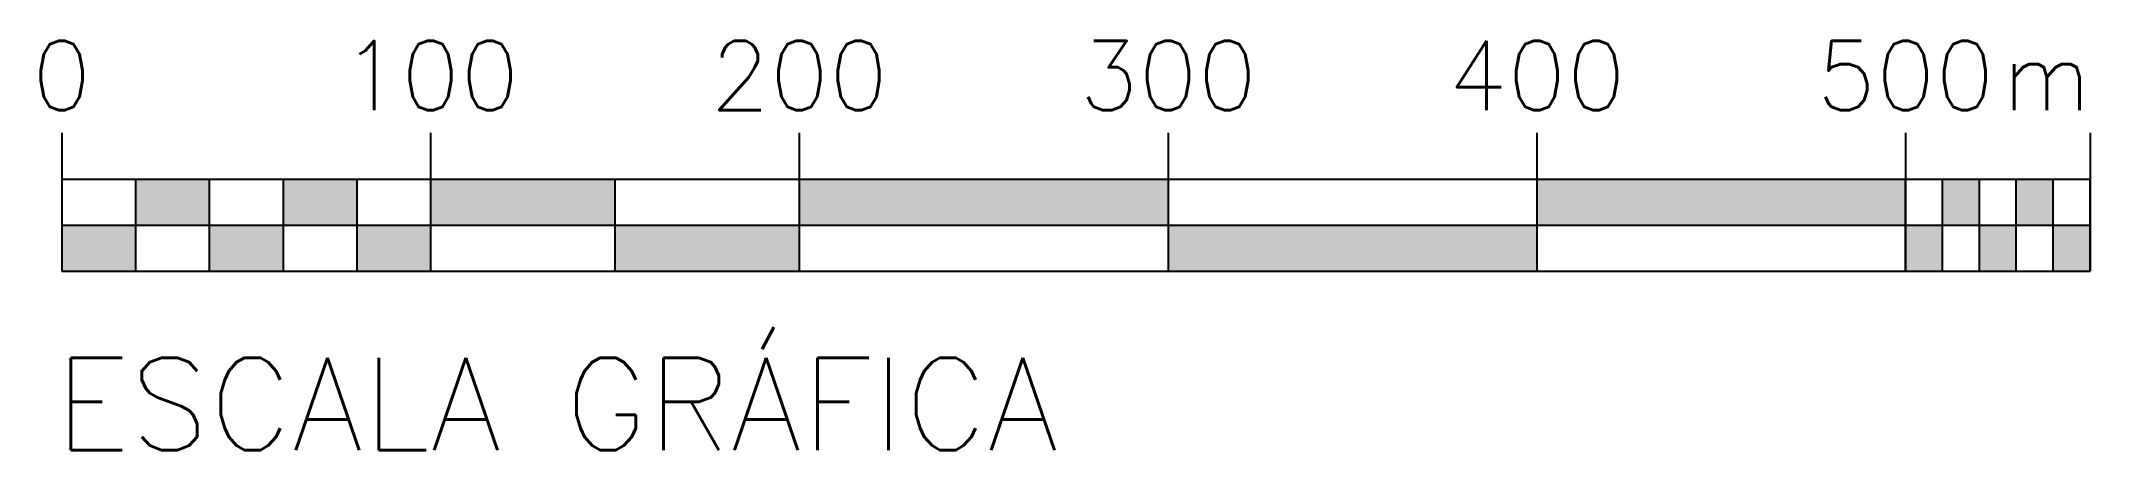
# Model space of a CAD drawing. Header units: millimetres. Extents: x 1189 to 1745, y 214 to 325.
import ezdxf
from ezdxf.enums import TextEntityAlignment as Align

# ---------------------------------------------------------------- set-up
doc = ezdxf.new("R2010")
doc.units = ezdxf.units.MM
doc.header["$LTSCALE"] = 0.02
doc.layers.add('escalas_gráficas', color=1, linetype='Continuous')
doc.styles.add('r60', font='romans.shx')
doc.styles.add('r80', font='romans.shx')

msp = doc.modelspace()

# ---------------------------------------------------------------- hatches: boundary and pattern name
at = {"layer": 'escalas_gráficas'}
h = msp.add_hatch(color=256, dxfattribs=at)
h.paths.add_polyline_path([(1214.57, 262.99), (1214.57, 275.49), (1194.57, 275.49), (1194.57, 262.99)])
h.paths.add_polyline_path([(1214.57, 287.99), (1214.57, 275.49), (1234.57, 275.49), (1234.57, 287.99)])
h.paths.add_polyline_path([(1234.57, 275.49), (1234.57, 262.99), (1254.57, 262.99), (1254.57, 275.49)])
h.paths.add_polyline_path([(1254.57, 287.99), (1254.57, 275.49), (1274.57, 275.49), (1274.57, 287.99)])
h.paths.add_polyline_path([(1274.57, 275.49), (1274.57, 262.99), (1294.57, 262.99), (1294.57, 275.49)])
h = msp.add_hatch(color=256, dxfattribs=at)
h.paths.add_polyline_path([(1344.57, 287.99), (1294.57, 287.99), (1294.57, 275.49), (1344.57, 275.49)])
h.paths.add_polyline_path([(1394.57, 275.49), (1344.57, 275.49), (1344.57, 262.99), (1394.57, 262.99)])
h.paths.add_polyline_path([(1494.57, 287.99), (1394.57, 287.99), (1394.57, 275.49), (1494.57, 275.49)])
h.paths.add_polyline_path([(1594.57, 275.49), (1494.57, 275.49), (1494.57, 262.99), (1594.57, 262.99)])
h.paths.add_polyline_path([(1694.57, 287.99), (1594.57, 287.99), (1594.57, 275.49), (1694.57, 275.49)])
h = msp.add_hatch(color=256, dxfattribs=at)
h.paths.add_polyline_path([(1704.57, 275.49), (1694.57, 275.49), (1694.57, 262.99), (1704.57, 262.99)])
h.paths.add_polyline_path([(1714.57, 287.99), (1704.57, 287.99), (1704.57, 275.49), (1714.57, 275.49)])
h.paths.add_polyline_path([(1724.57, 275.49), (1714.57, 275.49), (1714.57, 262.99), (1724.57, 262.99)])
h.paths.add_polyline_path([(1734.57, 287.99), (1724.57, 287.99), (1724.57, 275.49), (1734.57, 275.49)])
h.paths.add_polyline_path([(1744.57, 275.49), (1734.57, 275.49), (1734.57, 262.99), (1744.57, 262.99)])

# ---------------------------------------------------------------- linework, layer by layer
for p, q in [((1194.57, 300.49), (1194.57, 287.99)), ((1294.57, 300.49), (1294.57, 287.99)), ((1394.57, 300.49), (1394.57, 287.99)), ((1494.57, 300.49), (1494.57, 287.99)), ((1594.57, 300.49), (1594.57, 287.99)), ((1694.57, 300.49), (1694.57, 287.99)), ((1694.57, 300.49), (1694.57, 287.99)), ((1744.57, 300.49), (1744.57, 287.99)), ((1194.57, 287.99), (1194.57, 262.99)), ((1194.57, 287.99), (1744.57, 287.99)), ((1214.57, 287.99), (1214.57, 262.99)), ((1234.57, 287.99), (1234.57, 262.99)), ((1254.57, 287.99), (1254.57, 262.99)), ((1274.57, 287.99), (1274.57, 262.99)), ((1294.57, 287.99), (1294.57, 262.99)), ((1344.57, 287.99), (1344.57, 262.99)), ((1394.57, 287.99), (1394.57, 262.99)), ((1494.57, 287.99), (1494.57, 262.99)), ((1594.57, 287.99), (1594.57, 262.99)), ((1694.57, 287.99), (1694.57, 262.99)), ((1694.57, 262.99), (1694.57, 287.99)), ((1694.57, 262.99), (1694.57, 287.99)), ((1694.57, 287.99), (1694.57, 262.99)), ((1704.57, 262.99), (1704.57, 287.99)), ((1714.57, 262.99), (1714.57, 287.99)), ((1724.57, 262.99), (1724.57, 287.99)), ((1734.57, 262.99), (1734.57, 287.99)), ((1744.57, 262.99), (1744.57, 287.99)), ((1744.57, 287.99), (1744.57, 262.99)), ((1194.57, 275.49), (1744.57, 275.49)), ((1194.57, 262.99), (1744.57, 262.99))]:
    msp.add_line(p, q, dxfattribs=at)

# ---------------------------------------------------------------- texts
at = {"layer": 'escalas_gráficas', "color": 2, "style": 'r60'}
for s, p in [('0', (1194.57, 306.71)), ('100', (1294.57, 306.71)), ('200', (1394.57, 306.71)), ('300', (1494.57, 306.71)), ('400', (1594.57, 306.71)), ('500', (1694.57, 306.71))]:
    msp.add_text(s, height=18.75, dxfattribs=at).set_placement(p, align=Align.CENTER)
at = {"layer": 'escalas_gráficas', "color": 2}
for s, height, style, p in [('m', 18.75, 'r60', (1720.83, 306.71)), ('ESCALA GRÁFICA', 25, 'r80', (1192.71, 214.47))]:
    msp.add_text(s, height=height, dxfattribs=dict(at, style=style)).set_placement(p)

doc.saveas('drawing.dxf')
